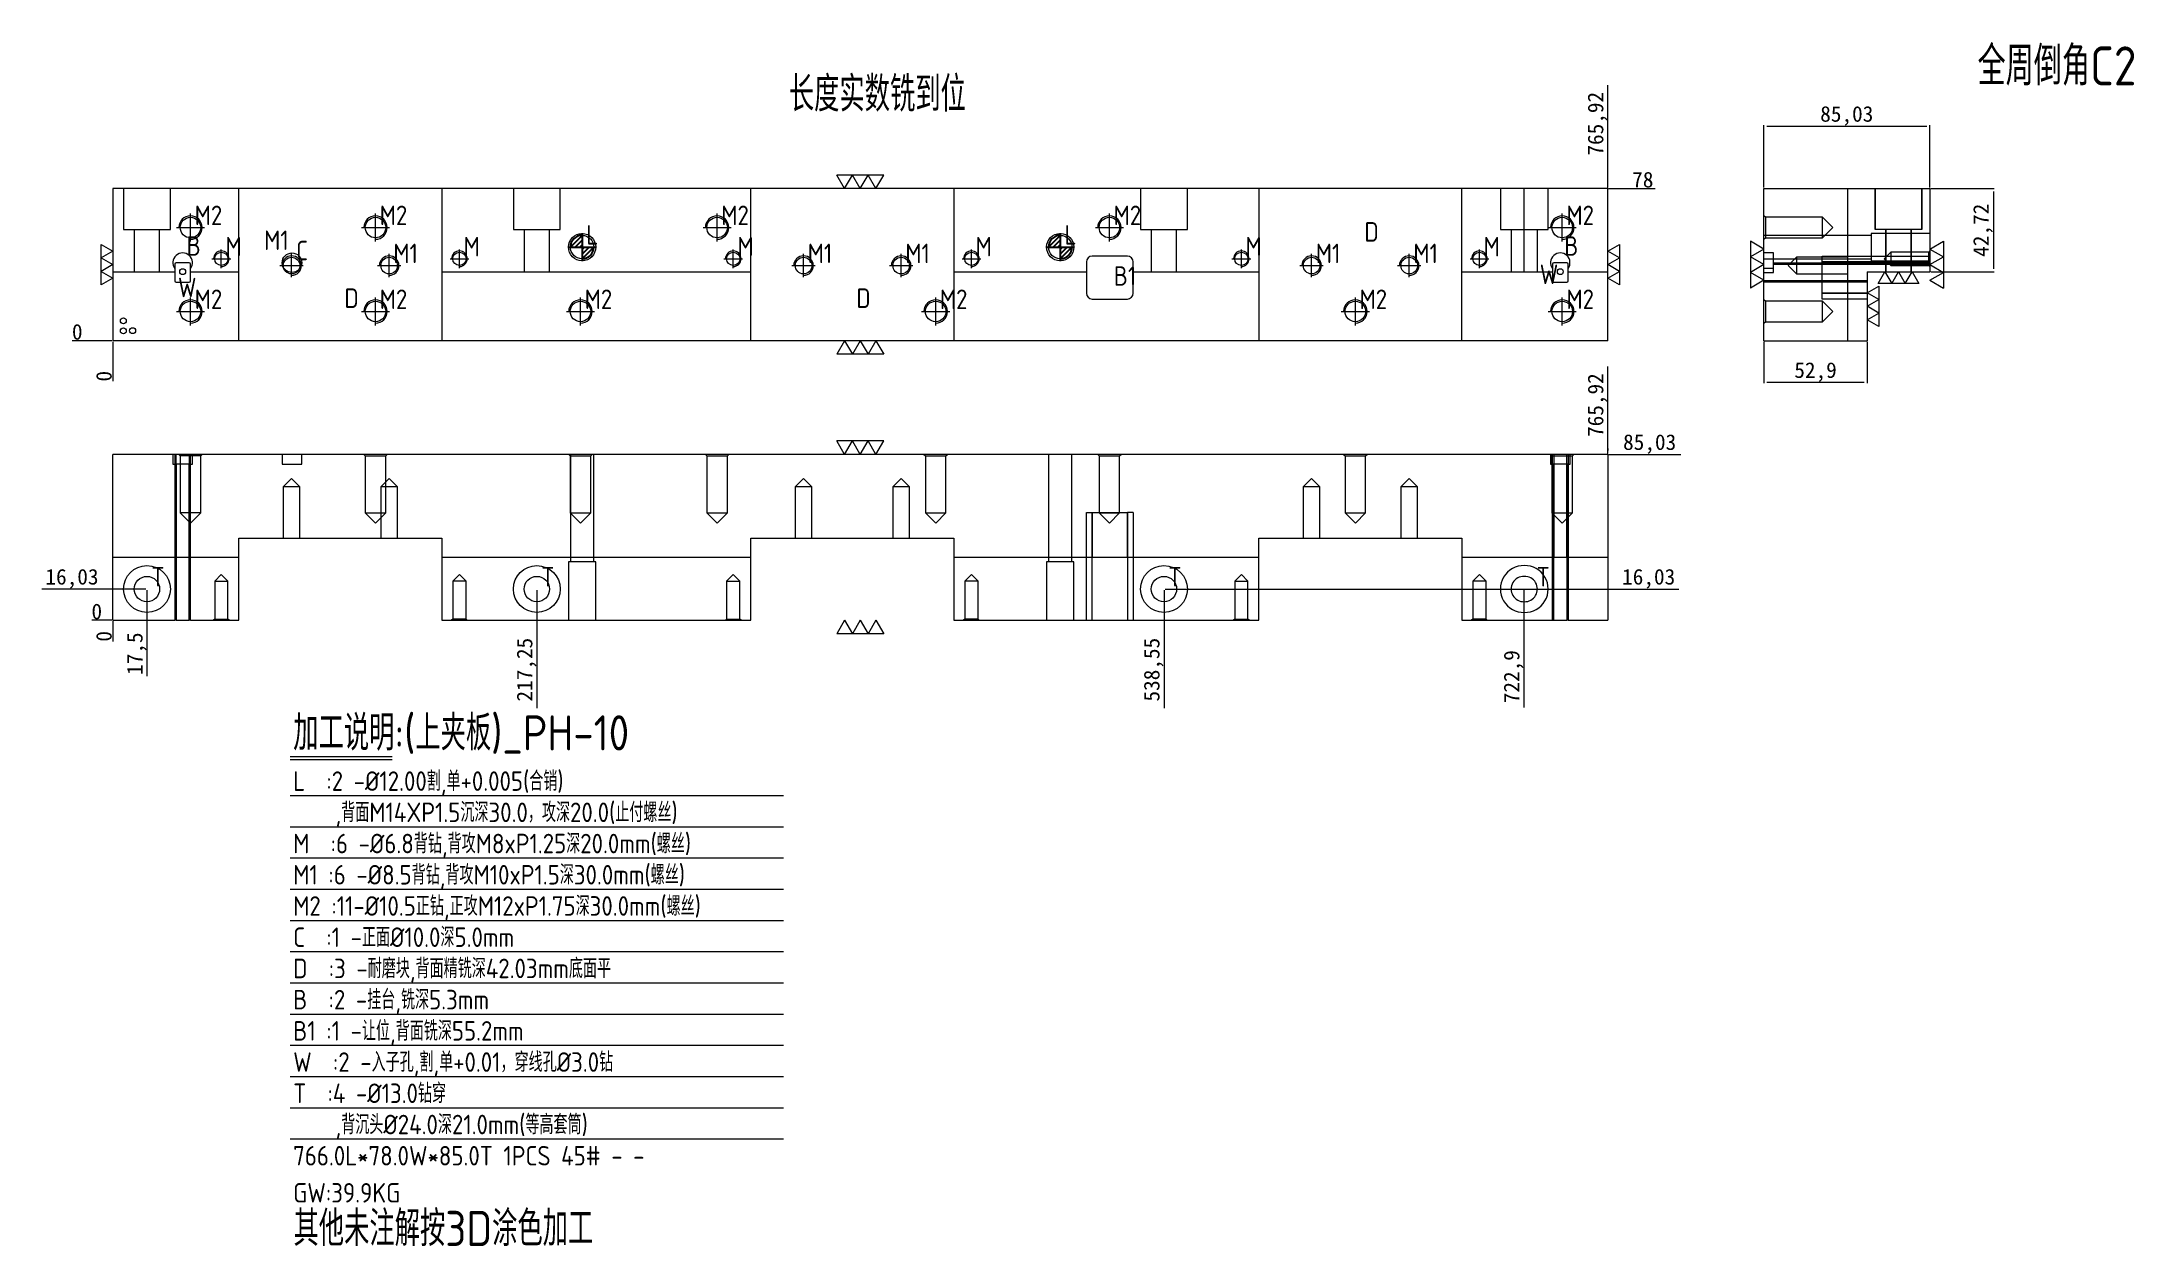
# Model space of a CAD drawing. Header units: millimetres. Extents: x 18277 to 19349, y 65617 to 66234.
import ezdxf

# ---------------------------------------------------------------- set-up
doc = ezdxf.new("R2010")
doc.units = ezdxf.units.MM
doc.linetypes.add('CENTER', pattern=[0])
doc.linetypes.add('DASHED', pattern=[0])
doc.layers.add('dim', color=4, linetype='Continuous')
doc.layers.add('dim_temp', color=161, linetype='Continuous', lineweight=9)
doc.layers.add('PH', color=7, linetype='Continuous', true_color=0xffffff)
doc.layers.add('U1', color=7, linetype='Continuous', true_color=0xffffff)
doc.styles.add('_PUG_ERP', font='txt')
doc.styles.add('gbenor', font='gbenor.shx', dxfattribs={"bigfont": 'gbcbig'})
doc.dimstyles.new('_PUG_ERP', dxfattribs={"dimtxt": 8, "dimasz": 1.5, "dimexe": 0.5, "dimexo": 0.5, "dimgap": 0.5, "dimtad": 1, "dimtxsty": '_PUG_ERP', "dimblk": 'CLOSEDBLANK', "dimcen": 0, "dimclrd": 4, "dimclre": 4, "dimclrt": 3, "dimazin": 3, "dimtfac": 1, "dimtmove": 0, "dimatfit": 3, "dimldrblk": 'CLOSEDBLANK', "dimlwd": 9, "dimlwe": 9})

# ---------------------------------------------------------------- blocks, each defined once
blk = doc.blocks.new('*D1268')
at = {"layer": 'Defpoints', "color": 0}
for p in [(18298.8, 66081.2), (18313.8, 66081.2), (18313.8, 66081.2)]:
    blk.add_point(p, dxfattribs=at)
at = {"layer": 'dim_temp', "color": 4, "lineweight": 9}
blk.add_line((18313.3, 66081.2), (18293, 66081.2), dxfattribs=at)
at = {"layer": 'dim_temp', "color": 3, "lineweight": 18, "insert": (18295.6, 66085.7), "char_height": 8, "attachment_point": 5, "style": '_PUG_ERP'}
blk.add_mtext('0', dxfattribs=at)
blk = doc.blocks.new('_ClosedBlank')
blk = doc.blocks.new('*D1269')
at = {"layer": 'Defpoints', "color": 0}
for p in [(18313.8, 66081.2), (18313.8, 66081.2), (18313.8, 66066.2)]:
    blk.add_point(p, dxfattribs=at)
at = {"layer": 'dim_temp', "color": 4, "lineweight": 9}
blk.add_line((18313.8, 66080.7), (18313.8, 66060.4), dxfattribs=at)
at = {"layer": 'dim_temp', "color": 3, "lineweight": 18, "insert": (18309.3, 66063), "char_height": 8, "attachment_point": 5, "rotation": 90, "style": '_PUG_ERP'}
blk.add_mtext('0', dxfattribs=at)
blk = doc.blocks.new('*D1270')
at = {"layer": 'Defpoints', "color": 0}
for p in [(18852.4, 65953.9), (19084.7, 65953.9), (18313.8, 65937.9)]:
    blk.add_point(p, dxfattribs=at)
at = {"layer": 'dim_temp', "color": 4, "lineweight": 9}
blk.add_line((18852.9, 65953.9), (19116.1, 65953.9), dxfattribs=at)
at = {"layer": 'dim_temp', "color": 3, "lineweight": 18, "insert": (19100.7, 65959.2), "char_height": 8, "attachment_point": 5, "style": '_PUG_ERP'}
blk.add_mtext('16,03', dxfattribs=at)
blk = doc.blocks.new('*D1271')
at = {"layer": 'Defpoints', "color": 0}
for p in [(19079.7, 66022.9), (19084.7, 66022.9), (18313.8, 65937.9)]:
    blk.add_point(p, dxfattribs=at)
at = {"layer": 'dim_temp', "color": 4, "lineweight": 9}
blk.add_line((19080.2, 66022.9), (19117.2, 66022.9), dxfattribs=at)
at = {"layer": 'dim_temp', "color": 3, "lineweight": 18, "insert": (19101.2, 66028.2), "char_height": 8, "attachment_point": 5, "style": '_PUG_ERP'}
blk.add_mtext('85,03', dxfattribs=at)
blk = doc.blocks.new('*D1272')
at = {"layer": 'Defpoints', "color": 0}
for p in [(18308.8, 65937.9), (18313.8, 65937.9), (18313.8, 65937.9)]:
    blk.add_point(p, dxfattribs=at)
at = {"layer": 'dim_temp', "color": 4, "lineweight": 9}
blk.add_line((18313.3, 65937.9), (18303, 65937.9), dxfattribs=at)
at = {"layer": 'dim_temp', "color": 3, "lineweight": 18, "insert": (18305.6, 65942.4), "char_height": 8, "attachment_point": 5, "style": '_PUG_ERP'}
blk.add_mtext('0', dxfattribs=at)
blk = doc.blocks.new('*D1273')
at = {"layer": 'Defpoints', "color": 0}
for p in [(18308.8, 65953.9), (18331.3, 65953.9), (18313.8, 65937.9)]:
    blk.add_point(p, dxfattribs=at)
at = {"layer": 'dim_temp', "color": 4, "lineweight": 9}
blk.add_line((18330.8, 65953.9), (18277.5, 65953.9), dxfattribs=at)
at = {"layer": 'dim_temp', "color": 3, "lineweight": 18, "insert": (18292.9, 65959.2), "char_height": 8, "attachment_point": 5, "style": '_PUG_ERP'}
blk.add_mtext('16,03', dxfattribs=at)
blk = doc.blocks.new('*D1274')
at = {"layer": 'Defpoints', "color": 0}
for p in [(18852.4, 65953.9), (18313.8, 65937.9), (18852.4, 65932.9)]:
    blk.add_point(p, dxfattribs=at)
at = {"layer": 'dim_temp', "color": 4, "lineweight": 9}
blk.add_line((18852.4, 65953.4), (18852.4, 65892.8), dxfattribs=at)
at = {"layer": 'dim_temp', "color": 3, "lineweight": 18, "insert": (18847.1, 65912.6), "char_height": 8, "attachment_point": 5, "rotation": 90, "style": '_PUG_ERP'}
blk.add_mtext('538,55', dxfattribs=at)
blk = doc.blocks.new('*D1275')
at = {"layer": 'Defpoints', "color": 0}
for p in [(18531.1, 65953.9), (18313.8, 65937.9), (18531.1, 65932.9)]:
    blk.add_point(p, dxfattribs=at)
at = {"layer": 'dim_temp', "color": 4, "lineweight": 9}
blk.add_line((18531.1, 65953.4), (18531.1, 65892.8), dxfattribs=at)
at = {"layer": 'dim_temp', "color": 3, "lineweight": 18, "insert": (18525.8, 65912.6), "char_height": 8, "attachment_point": 5, "rotation": 90, "style": '_PUG_ERP'}
blk.add_mtext('217,25', dxfattribs=at)
blk = doc.blocks.new('*D1276')
at = {"layer": 'Defpoints', "color": 0}
for p in [(18331.3, 65953.9), (18313.8, 65937.9), (18331.3, 65932.9)]:
    blk.add_point(p, dxfattribs=at)
at = {"layer": 'dim_temp', "color": 4, "lineweight": 9}
blk.add_line((18331.3, 65953.4), (18331.3, 65909.2), dxfattribs=at)
at = {"layer": 'dim_temp', "color": 3, "lineweight": 18, "insert": (18326.1, 65920.8), "char_height": 8, "attachment_point": 5, "rotation": 90, "style": '_PUG_ERP'}
blk.add_mtext('17,5', dxfattribs=at)
blk = doc.blocks.new('*D1277')
at = {"layer": 'Defpoints', "color": 0}
for p in [(18313.8, 65937.9), (18313.8, 65937.9), (18313.8, 65932.9)]:
    blk.add_point(p, dxfattribs=at)
at = {"layer": 'dim_temp', "color": 4, "lineweight": 9}
blk.add_line((18313.8, 65937.4), (18313.8, 65927.1), dxfattribs=at)
at = {"layer": 'dim_temp', "color": 3, "lineweight": 18, "insert": (18309.3, 65929.7), "char_height": 8, "attachment_point": 5, "rotation": 90, "style": '_PUG_ERP'}
blk.add_mtext('0', dxfattribs=at)
blk = doc.blocks.new('*D1278')
at = {"layer": 'Defpoints', "color": 0}
for p in [(19079.7, 66027.9), (19079.7, 66022.9), (18313.8, 65937.9)]:
    blk.add_point(p, dxfattribs=at)
at = {"layer": 'dim_temp', "color": 4, "lineweight": 9}
for p, q in [((19079.7, 66024.9), (19079.7, 66068)), ((19079.7, 66023.4), (19079.7, 66025.9)), ((19079.7, 66025.9), (19079.7, 66024.9))]:
    blk.add_line(p, q, dxfattribs=at)
at = {"layer": 'dim_temp', "color": 3, "lineweight": 18, "insert": (19074.5, 66048.2), "char_height": 8, "attachment_point": 5, "rotation": 90, "style": '_PUG_ERP'}
blk.add_mtext('765,92', dxfattribs=at)
blk = doc.blocks.new('pg_hx_L0')
at = {"color": 230}
for p, q in [((-0.6, 0), (0.6, 0)), ((-0.5, -0.003), (0, 0.497)), ((-0.3, 0), (0, 0.3)), ((-0.1, 0), (0, 0.1)), ((0, 0.6), (0, -0.6)), ((0.5, 0.003), (0, -0.497)), ((0.1, 0), (0, -0.1)), ((0.3, 0), (0, -0.3))]:
    blk.add_line(p, q, dxfattribs=at)
for start, end in [(90, 180), (270, 0)]:
    blk.add_arc((0, 0), 0.5, start, end, dxfattribs=at)
blk = doc.blocks.new('pg_hx_LLL0')
blk.add_blockref('pg_hx_L0', (0, 0))
blk = doc.blocks.new('*D1279')
at = {"layer": 'Defpoints', "color": 0}
for p in [(19079.7, 66159.2), (19090.7, 66159.2), (18313.8, 66081.2)]:
    blk.add_point(p, dxfattribs=at)
at = {"layer": 'dim_temp', "color": 4, "lineweight": 9}
blk.add_line((19080.2, 66159.2), (19104.1, 66159.2), dxfattribs=at)
at = {"layer": 'dim_temp', "color": 3, "lineweight": 18, "insert": (19097.7, 66163.7), "char_height": 8, "attachment_point": 5, "style": '_PUG_ERP'}
blk.add_mtext('78', dxfattribs=at)
blk = doc.blocks.new('*D1280')
at = {"layer": 'Defpoints', "color": 0}
for p in [(19079.7, 66172.1), (19079.7, 66159.2), (18313.8, 66081.2)]:
    blk.add_point(p, dxfattribs=at)
at = {"layer": 'dim_temp', "color": 4, "lineweight": 9}
blk.add_line((19079.7, 66159.7), (19079.7, 66212.2), dxfattribs=at)
at = {"layer": 'dim_temp', "color": 3, "lineweight": 18, "insert": (19074.5, 66192.4), "char_height": 8, "attachment_point": 5, "rotation": 90, "style": '_PUG_ERP'}
blk.add_mtext('765,92', dxfattribs=at)
blk = doc.blocks.new('*D1281')
at = {"layer": 'Defpoints', "color": 0}
for p in [(19244.8, 66191.1), (19159.7, 66159.2), (19244.8, 66159.2)]:
    blk.add_point(p, dxfattribs=at)
at = {"layer": 'dim', "color": 4, "lineweight": 9}
for p, q in [((19159.7, 66159.7), (19159.7, 66191.6)), ((19161.2, 66191.1), (19243.3, 66191.1)), ((19244.8, 66159.7), (19244.8, 66191.6))]:
    blk.add_line(p, q, dxfattribs=at)
at = {"layer": 'dim', "color": 3, "lineweight": 18, "insert": (19202.2, 66196.4), "char_height": 8, "attachment_point": 5, "style": '_PUG_ERP'}
blk.add_mtext('85,03', dxfattribs=at)
blk = doc.blocks.new('*D1282')
at = {"layer": 'Defpoints', "color": 0}
for p in [(19159.7, 66081.2), (19212.6, 66081.2), (19212.6, 66059.9)]:
    blk.add_point(p, dxfattribs=at)
at = {"layer": 'dim', "color": 4, "lineweight": 9}
for p, q in [((19159.7, 66080.7), (19159.7, 66059.4)), ((19212.6, 66080.7), (19212.6, 66059.4)), ((19161.2, 66059.9), (19211.1, 66059.9))]:
    blk.add_line(p, q, dxfattribs=at)
at = {"layer": 'dim', "color": 3, "lineweight": 18, "insert": (19186.2, 66065.1), "char_height": 8, "attachment_point": 5, "style": '_PUG_ERP'}
blk.add_mtext('52,9', dxfattribs=at)
blk = doc.blocks.new('*D1283')
at = {"layer": 'Defpoints', "color": 0}
for p in [(19244.8, 66159.2), (19244.8, 66116.5), (19277.3, 66116.5)]:
    blk.add_point(p, dxfattribs=at)
at = {"layer": 'dim', "color": 4, "lineweight": 9}
for p, q in [((19245.3, 66159.2), (19277.8, 66159.2)), ((19277.3, 66157.7), (19277.3, 66118)), ((19245.3, 66116.5), (19277.8, 66116.5))]:
    blk.add_line(p, q, dxfattribs=at)
at = {"layer": 'dim', "color": 3, "lineweight": 18, "insert": (19272, 66137.8), "char_height": 8, "attachment_point": 5, "rotation": 90, "style": '_PUG_ERP'}
blk.add_mtext('42,72', dxfattribs=at)
blk = doc.blocks.new('*D1284')
at = {"layer": 'Defpoints', "color": 0}
for p in [(19036.7, 65953.9), (18313.8, 65937.9), (19036.7, 65925.3)]:
    blk.add_point(p, dxfattribs=at)
at = {"layer": 'dim_temp', "color": 4, "lineweight": 9}
blk.add_line((19036.7, 65953.4), (19036.7, 65893.2), dxfattribs=at)
at = {"layer": 'dim_temp', "color": 3, "lineweight": 18, "insert": (19031.5, 65909), "char_height": 8, "attachment_point": 5, "rotation": 90, "style": '_PUG_ERP'}
blk.add_mtext('722,9', dxfattribs=at)

msp = doc.modelspace()

# ---------------------------------------------------------------- linework, layer by layer
at = {"layer": 'dim', "color": 20, "linetype": 'Continuous', "lineweight": 18}
for p, q in [((18688.775, 66159.187), (18684.775, 66166.115)), ((18708.775, 66166.115), (18684.775, 66166.115)), ((18688.775, 66159.187), (18692.775, 66166.115)), ((18696.775, 66159.187), (18692.775, 66166.115)), ((18696.775, 66159.187), (18700.775, 66166.115)), ((18704.775, 66159.187), (18700.775, 66166.115)), ((18704.775, 66159.187), (18708.775, 66166.115)), ((19159.734, 66128.187), (19152.806, 66132.187)), ((19152.806, 66132.187), (19152.806, 66108.187)), ((19244.764, 66128.187), (19251.692, 66132.187)), ((19251.692, 66132.187), (19251.692, 66108.187)), ((19159.734, 66128.187), (19152.806, 66124.187)), ((19159.734, 66120.187), (19152.806, 66124.187)), ((19159.734, 66120.187), (19152.806, 66116.187)), ((19244.764, 66128.187), (19251.692, 66124.187)), ((19244.764, 66120.187), (19251.692, 66124.187)), ((19244.764, 66120.187), (19251.692, 66116.187)), ((19159.734, 66112.187), (19152.806, 66116.187)), ((19159.734, 66112.187), (19152.806, 66108.187)), ((19244.764, 66112.187), (19251.692, 66116.187)), ((19244.764, 66112.187), (19251.692, 66108.187)), ((18688.775, 66081.187), (18684.775, 66074.259)), ((18688.775, 66081.187), (18692.775, 66074.259)), ((18696.775, 66081.187), (18692.775, 66074.259)), ((18696.775, 66081.187), (18700.775, 66074.259)), ((18704.775, 66081.187), (18700.775, 66074.259)), ((18704.775, 66081.187), (18708.775, 66074.259)), ((18708.775, 66074.259), (18684.775, 66074.259)), ((18688.775, 66022.93), (18684.775, 66029.858)), ((18708.775, 66029.858), (18684.775, 66029.858)), ((18688.775, 66022.93), (18692.775, 66029.858)), ((18696.775, 66022.93), (18692.775, 66029.858)), ((18696.775, 66022.93), (18700.775, 66029.858)), ((18704.775, 66022.93), (18700.775, 66029.858)), ((18704.775, 66022.93), (18708.775, 66029.858)), ((18688.775, 65937.9), (18684.775, 65930.972)), ((18688.775, 65937.9), (18692.775, 65930.972)), ((18696.775, 65937.9), (18692.775, 65930.972)), ((18696.775, 65937.9), (18700.775, 65930.972)), ((18704.775, 65937.9), (18700.775, 65930.972)), ((18704.775, 65937.9), (18708.775, 65930.972)), ((18708.775, 65930.972), (18684.775, 65930.972))]:
    msp.add_line(p, q, dxfattribs=at)
at = {"layer": 'dim', "lineweight": 18}
for q in [(18313.815, 65970.03), (18345.615, 65937.9)]:
    msp.add_line((18313.815, 65937.9), q, dxfattribs=at)
at = {"layer": 'dim', "color": 8, "linetype": 'Continuous', "lineweight": 18}
for p, q in [((18404.73, 65868.102), (18456.894, 65868.102)), ((18404.73, 65866.602), (18456.894, 65866.602)), ((18404.73, 65848.102), (18657.45, 65848.102)), ((18404.73, 65832.102), (18657.45, 65832.102)), ((18404.73, 65816.102), (18657.45, 65816.102)), ((18404.73, 65800.102), (18657.45, 65800.102)), ((18404.73, 65784.102), (18657.45, 65784.102)), ((18404.73, 65768.102), (18657.45, 65768.102)), ((18404.73, 65752.102), (18657.45, 65752.102)), ((18404.73, 65736.102), (18657.45, 65736.102)), ((18404.73, 65720.102), (18657.45, 65720.102)), ((18404.73, 65704.102), (18657.45, 65704.102)), ((18404.73, 65688.102), (18657.45, 65688.102)), ((18404.73, 65672.102), (18657.45, 65672.102))]:
    msp.add_line(p, q, dxfattribs=at)
at = {"layer": 'dim', "lineweight": 18}
for points in [[(18307.815, 66130.579), (18313.815, 66127.115), (18307.815, 66123.651), (18313.815, 66120.187), (18307.815, 66116.723), (18313.815, 66113.259), (18307.815, 66109.795), (18307.815, 66130.579)], [(19085.734, 66109.795), (19079.734, 66113.259), (19085.734, 66116.723), (19079.734, 66120.187), (19085.734, 66123.651), (19079.734, 66127.115), (19085.734, 66130.579), (19085.734, 66109.795)], [(19218.634, 66088.435), (19212.634, 66091.899), (19218.634, 66095.363), (19212.634, 66098.827), (19218.634, 66102.291), (19212.634, 66105.755), (19218.634, 66109.219), (19218.634, 66088.435)], [(19218.307, 66110.467), (19221.771, 66116.467), (19225.235, 66110.467), (19228.699, 66116.467), (19232.163, 66110.467), (19235.627, 66116.467), (19239.092, 66110.467), (19218.307, 66110.467)]]:
    msp.add_lwpolyline(points, close=True, dxfattribs=at)
for centre in [(18319.213, 66091.403), (18319.213, 66086.233), (18323.954, 66086.341)]:
    msp.add_circle(centre, 1.523, dxfattribs=at)
at = {"layer": 'PH', "color": 135, "linetype": 'Continuous', "lineweight": 18}
for p, q in [((18313.815, 66159.187), (18313.815, 66081.187)), ((19079.734, 66159.187), (18313.815, 66159.187)), ((19079.734, 66081.187), (19079.734, 66159.187)), ((19159.734, 66159.187), (19244.764, 66159.187)), ((19159.734, 66081.187), (19159.734, 66159.187)), ((19244.764, 66159.187), (19244.764, 66116.467)), ((19212.634, 66116.467), (19212.634, 66081.187)), ((19212.634, 66116.467), (19244.764, 66116.467)), ((19079.734, 66081.187), (18313.815, 66081.187)), ((19159.734, 66081.187), (19212.634, 66081.187)), ((18313.815, 65970.03), (18313.815, 66022.93)), ((19079.734, 66022.93), (18313.815, 66022.93)), ((19079.734, 66022.93), (19079.734, 65970.03)), ((18378.415, 65970.03), (18313.815, 65970.03)), ((18345.615, 65970.03), (18345.615, 65937.9)), ((18353.615, 65937.9), (18353.615, 65970.03)), ((18378.415, 65970.03), (18378.415, 65979.93)), ((18378.415, 65937.9), (18378.415, 65970.03)), ((18482.415, 65979.93), (18482.415, 65970.03)), ((18482.415, 65970.03), (18482.415, 65937.9)), ((18640.715, 65970.03), (18482.415, 65970.03)), ((18640.715, 65970.03), (18640.715, 65979.93)), ((18640.715, 65937.9), (18640.715, 65970.03)), ((18744.715, 65979.93), (18744.715, 65970.03)), ((18744.715, 65970.03), (18744.715, 65937.9)), ((18901.015, 65970.03), (18744.715, 65970.03)), ((18812.615, 65937.9), (18812.615, 65970.03)), ((18836.615, 65970.03), (18836.615, 65937.9)), ((18901.015, 65970.03), (18901.015, 65979.93)), ((18901.015, 65937.9), (18901.015, 65970.03)), ((19005.015, 65979.93), (19005.015, 65970.03)), ((19005.015, 65970.03), (19005.015, 65937.9)), ((19079.734, 65970.03), (19005.015, 65970.03)), ((19051.415, 65937.9), (19051.415, 65970.03)), ((19059.415, 65970.03), (19059.415, 65937.9)), ((19079.734, 65970.03), (19079.734, 65937.9)), ((18346.315, 65937.9), (18345.615, 65937.9)), ((18353.615, 65937.9), (18352.915, 65937.9)), ((18353.615, 65937.9), (18378.415, 65937.9)), ((18482.415, 65937.9), (18640.715, 65937.9)), ((18744.715, 65937.9), (18812.615, 65937.9)), ((18812.615, 65937.9), (18815.615, 65937.9)), ((18815.615, 65937.9), (18833.615, 65937.9)), ((18833.615, 65937.9), (18836.615, 65937.9)), ((18836.615, 65937.9), (18901.015, 65937.9)), ((19005.015, 65937.9), (19051.415, 65937.9)), ((19051.415, 65937.9), (19052.115, 65937.9)), ((19059.415, 65937.9), (19058.715, 65937.9)), ((19059.415, 65937.9), (19079.734, 65937.9))]:
    msp.add_line(p, q, dxfattribs=at)
at = {"layer": 'PH', "color": 31, "linetype": 'DASHED', "lineweight": 13, "ltscale": 0.737608}
for p, q in [((18319.313, 66159.187), (18319.313, 66138.187)), ((18343.316, 66138.187), (18343.316, 66159.187)), ((18519.063, 66159.187), (18519.063, 66138.187)), ((18543.066, 66138.187), (18543.066, 66159.187)), ((18840.363, 66159.187), (18840.363, 66138.187)), ((18864.366, 66138.187), (18864.366, 66159.187)), ((19024.713, 66159.187), (19024.713, 66138.187)), ((19036.965, 66138.187), (19036.965, 66159.187)), ((19049.216, 66138.187), (19049.216, 66159.187)), ((19216.733, 66159.187), (19216.733, 66138.187)), ((19216.735, 66138.187), (19216.735, 66159.187)), ((19240.733, 66159.187), (19240.733, 66138.187)), ((19240.736, 66138.187), (19240.736, 66159.187)), ((18319.313, 66138.187), (18343.316, 66138.187)), ((18324.814, 66138.187), (18324.814, 66116.467)), ((18337.816, 66116.467), (18337.816, 66138.187)), ((18519.063, 66138.187), (18543.066, 66138.187)), ((18524.564, 66138.187), (18524.564, 66116.467)), ((18537.566, 66116.467), (18537.566, 66138.187)), ((18840.363, 66138.187), (18864.366, 66138.187)), ((18845.864, 66138.187), (18845.864, 66116.467)), ((18858.866, 66116.467), (18858.866, 66138.187)), ((19024.713, 66138.187), (19036.965, 66138.187)), ((19030.214, 66138.187), (19030.214, 66116.467)), ((19036.965, 66116.467), (19036.965, 66138.187)), ((19036.965, 66138.187), (19049.216, 66138.187)), ((19043.716, 66116.467), (19043.716, 66138.187)), ((19240.736, 66138.187), (19216.733, 66138.187)), ((19222.233, 66138.187), (19222.233, 66116.467)), ((19222.238, 66116.467), (19222.238, 66138.187)), ((19235.23, 66138.187), (19235.23, 66116.467)), ((19235.235, 66116.467), (19235.235, 66138.187)), ((18812.615, 66121.565), (18812.615, 66105.565)), ((18833.615, 66124.565), (18815.615, 66124.565)), ((18836.615, 66105.565), (18836.615, 66121.565)), ((19164.734, 66118.187), (19164.734, 66126.187)), ((19189.534, 66121.565), (19189.534, 66124.565)), ((19189.534, 66105.565), (19189.534, 66121.565)), ((18815.615, 66102.565), (18833.615, 66102.565)), ((19189.534, 66102.565), (19189.534, 66105.565)), ((18344.615, 66017.93), (18345.615, 66017.93)), ((18346.315, 66017.93), (18345.615, 66017.93)), ((18353.615, 66017.93), (18352.915, 66017.93)), ((18353.615, 66017.93), (18354.615, 66017.93)), ((19050.415, 66017.93), (19051.415, 66017.93)), ((19052.115, 66017.93), (19051.415, 66017.93)), ((19059.415, 66017.93), (19058.715, 66017.93)), ((19059.415, 66017.93), (19060.415, 66017.93)), ((18812.615, 65993.13), (18815.615, 65993.13)), ((18815.615, 65993.13), (18833.615, 65993.13)), ((18836.615, 65993.13), (18833.615, 65993.13))]:
    msp.add_line(p, q, dxfattribs=at)
at = {"layer": 'PH', "color": 2, "linetype": 'DASHED', "lineweight": 13, "ltscale": 0.737608}
for p, q in [((18378.415, 66081.187), (18378.415, 66159.187)), ((18482.415, 66159.187), (18482.415, 66081.187)), ((18640.715, 66081.187), (18640.715, 66159.187)), ((18744.715, 66159.187), (18744.715, 66081.187)), ((18901.015, 66159.187), (18901.015, 66081.187)), ((19005.015, 66081.187), (19005.015, 66159.187)), ((19202.734, 66081.187), (19202.734, 66159.187))]:
    msp.add_line(p, q, dxfattribs=at)
at = {"layer": 'PH', "color": 1, "linetype": 'CENTER', "lineweight": 18, "ltscale": 0.737608}
for p, q in [((18353.615, 66131.987), (18353.615, 66146.387)), ((18448.415, 66131.987), (18448.415, 66146.387)), ((18623.415, 66131.987), (18623.415, 66146.387)), ((18824.415, 66131.987), (18824.415, 66146.387)), ((19056.415, 66131.987), (19056.415, 66146.387)), ((18346.415, 66139.187), (18360.815, 66139.187)), ((18441.215, 66139.187), (18455.615, 66139.187)), ((18616.215, 66139.187), (18630.615, 66139.187)), ((18817.215, 66139.187), (18831.615, 66139.187)), ((19049.215, 66139.187), (19063.615, 66139.187)), ((18364.615, 66123.187), (18374.215, 66123.187)), ((18369.415, 66118.387), (18369.415, 66127.987)), ((18405.415, 66113.687), (18405.415, 66125.687)), ((18455.415, 66113.687), (18455.415, 66125.687)), ((18486.615, 66123.187), (18496.215, 66123.187)), ((18491.415, 66118.387), (18491.415, 66127.987)), ((18626.915, 66123.187), (18636.515, 66123.187)), ((18631.715, 66118.387), (18631.715, 66127.987)), ((18667.715, 66113.687), (18667.715, 66125.687)), ((18717.715, 66113.687), (18717.715, 66125.687)), ((18748.915, 66123.187), (18758.515, 66123.187)), ((18753.715, 66118.387), (18753.715, 66127.987)), ((18887.215, 66123.187), (18896.815, 66123.187)), ((18892.015, 66118.387), (18892.015, 66127.987)), ((18928.015, 66113.687), (18928.015, 66125.687)), ((18978.015, 66113.687), (18978.015, 66125.687)), ((19009.215, 66123.187), (19018.815, 66123.187)), ((19014.015, 66118.387), (19014.015, 66127.987)), ((18399.415, 66119.687), (18411.415, 66119.687)), ((18449.415, 66119.687), (18461.415, 66119.687)), ((18661.715, 66119.687), (18673.715, 66119.687)), ((18711.715, 66119.687), (18723.715, 66119.687)), ((18922.015, 66119.687), (18934.015, 66119.687)), ((18972.015, 66119.687), (18984.015, 66119.687)), ((18353.615, 66088.987), (18353.615, 66103.387)), ((18448.415, 66088.987), (18448.415, 66103.387)), ((18553.415, 66088.987), (18553.415, 66103.387)), ((18735.415, 66088.987), (18735.415, 66103.387)), ((18950.415, 66088.987), (18950.415, 66103.387)), ((19056.415, 66088.987), (19056.415, 66103.387)), ((18346.415, 66096.187), (18360.815, 66096.187)), ((18441.215, 66096.187), (18455.615, 66096.187)), ((18546.215, 66096.187), (18560.615, 66096.187)), ((18728.215, 66096.187), (18742.615, 66096.187)), ((18943.215, 66096.187), (18957.615, 66096.187)), ((19049.215, 66096.187), (19063.615, 66096.187))]:
    msp.add_line(p, q, dxfattribs=at)
at = {"layer": 'PH', "color": 5, "linetype": 'DASHED', "lineweight": 13, "ltscale": 0.737608}
for p, q in [((19160.481, 66144.44), (19159.734, 66145.187)), ((19189.734, 66144.44), (19160.481, 66144.44)), ((19160.481, 66144.44), (19160.481, 66133.934)), ((19194.987, 66139.187), (19189.734, 66144.44)), ((19189.734, 66133.934), (19189.734, 66144.44)), ((19159.734, 66133.187), (19160.481, 66133.934)), ((19160.481, 66133.934), (19189.734, 66133.934)), ((19189.734, 66133.934), (19194.987, 66139.187)), ((19176.407, 66123.94), (19172.154, 66119.687)), ((19202.734, 66123.94), (19176.407, 66123.94)), ((19176.407, 66123.94), (19176.407, 66119.687)), ((19224.764, 66126.59), (19221.361, 66123.187)), ((19221.361, 66123.187), (19224.764, 66119.784)), ((19244.167, 66126.59), (19224.764, 66126.59)), ((19224.764, 66126.59), (19224.764, 66123.187)), ((19224.764, 66123.187), (19224.764, 66119.784)), ((19224.764, 66119.784), (19244.167, 66119.784)), ((19244.764, 66127.187), (19244.167, 66126.59)), ((19244.167, 66123.187), (19244.167, 66126.59)), ((19244.167, 66119.784), (19244.167, 66123.187)), ((19244.167, 66119.784), (19244.764, 66119.187)), ((19172.154, 66119.687), (19176.407, 66115.434)), ((19176.407, 66119.687), (19176.407, 66115.434)), ((19176.407, 66115.434), (19202.734, 66115.434)), ((19160.481, 66101.44), (19159.734, 66102.187)), ((19189.734, 66101.44), (19160.481, 66101.44)), ((19160.481, 66101.44), (19160.481, 66090.934)), ((19194.987, 66096.187), (19189.734, 66101.44)), ((19189.734, 66090.934), (19189.734, 66101.44)), ((19159.734, 66090.187), (19160.481, 66090.934)), ((19160.481, 66090.934), (19189.734, 66090.934)), ((19189.734, 66090.934), (19194.987, 66096.187)), ((18347.615, 66022.93), (18348.362, 66022.183)), ((18348.362, 66022.183), (18348.362, 65992.93)), ((18358.868, 66022.183), (18348.362, 66022.183)), ((18358.868, 66022.183), (18359.615, 66022.93)), ((18358.868, 65992.93), (18358.868, 66022.183)), ((18442.415, 66022.93), (18443.162, 66022.183)), ((18443.162, 66022.183), (18443.162, 65992.93)), ((18443.162, 66022.183), (18453.668, 66022.183)), ((18453.668, 66022.183), (18454.415, 66022.93)), ((18453.668, 65992.93), (18453.668, 66022.183)), ((18547.415, 66022.93), (18548.162, 66022.183)), ((18548.162, 66022.183), (18548.162, 65992.93)), ((18548.162, 66022.183), (18558.668, 66022.183)), ((18558.668, 66022.183), (18559.415, 66022.93)), ((18558.668, 65992.93), (18558.668, 66022.183)), ((18617.415, 66022.93), (18618.162, 66022.183)), ((18618.162, 66022.183), (18618.162, 65992.93)), ((18618.162, 66022.183), (18628.668, 66022.183)), ((18628.668, 66022.183), (18629.415, 66022.93)), ((18628.668, 65992.93), (18628.668, 66022.183)), ((18729.415, 66022.93), (18730.162, 66022.183)), ((18730.162, 66022.183), (18730.162, 65992.93)), ((18730.162, 66022.183), (18740.668, 66022.183)), ((18740.668, 66022.183), (18741.415, 66022.93)), ((18740.668, 65992.93), (18740.668, 66022.183)), ((18818.415, 66022.93), (18819.162, 66022.183)), ((18819.162, 66022.183), (18819.162, 65992.93)), ((18819.162, 66022.183), (18829.668, 66022.183)), ((18829.668, 66022.183), (18830.415, 66022.93)), ((18829.668, 65992.93), (18829.668, 66022.183)), ((18944.415, 66022.93), (18945.162, 66022.183)), ((18945.162, 66022.183), (18945.162, 65992.93)), ((18945.162, 66022.183), (18955.668, 66022.183)), ((18955.668, 66022.183), (18956.415, 66022.93)), ((18955.668, 65992.93), (18955.668, 66022.183)), ((19050.415, 66022.93), (19051.162, 66022.183)), ((19051.162, 66022.183), (19051.162, 65992.93)), ((19051.162, 66022.183), (19061.668, 66022.183)), ((19061.668, 66022.183), (19062.415, 66022.93)), ((19061.668, 65992.93), (19061.668, 66022.183)), ((18405.415, 66010.51), (18401.162, 66006.257)), ((18401.162, 66006.257), (18401.162, 65979.93)), ((18409.668, 66006.257), (18401.162, 66006.257)), ((18409.668, 66006.257), (18405.415, 66010.51)), ((18409.668, 65979.93), (18409.668, 66006.257)), ((18455.415, 66010.51), (18451.162, 66006.257)), ((18451.162, 66006.257), (18451.162, 65979.93)), ((18459.668, 66006.257), (18451.162, 66006.257)), ((18459.668, 66006.257), (18455.415, 66010.51)), ((18459.668, 65979.93), (18459.668, 66006.257)), ((18667.715, 66010.51), (18663.462, 66006.257)), ((18663.462, 66006.257), (18663.462, 65979.93)), ((18671.968, 66006.257), (18663.462, 66006.257)), ((18671.968, 66006.257), (18667.715, 66010.51)), ((18671.968, 65979.93), (18671.968, 66006.257)), ((18717.715, 66010.51), (18713.462, 66006.257)), ((18713.462, 66006.257), (18713.462, 65979.93)), ((18721.968, 66006.257), (18713.462, 66006.257)), ((18721.968, 66006.257), (18717.715, 66010.51)), ((18721.968, 65979.93), (18721.968, 66006.257)), ((18928.015, 66010.51), (18923.762, 66006.257)), ((18923.762, 66006.257), (18923.762, 65979.93)), ((18932.268, 66006.257), (18923.762, 66006.257)), ((18932.268, 66006.257), (18928.015, 66010.51)), ((18932.268, 65979.93), (18932.268, 66006.257)), ((18978.015, 66010.51), (18973.762, 66006.257)), ((18973.762, 66006.257), (18973.762, 65979.93)), ((18982.268, 66006.257), (18973.762, 66006.257)), ((18982.268, 66006.257), (18978.015, 66010.51)), ((18982.268, 65979.93), (18982.268, 66006.257)), ((18348.362, 65992.93), (18353.615, 65987.677)), ((18358.868, 65992.93), (18348.362, 65992.93)), ((18353.615, 65987.677), (18358.868, 65992.93)), ((18443.162, 65992.93), (18448.415, 65987.677)), ((18443.162, 65992.93), (18453.668, 65992.93)), ((18448.415, 65987.677), (18453.668, 65992.93)), ((18548.162, 65992.93), (18553.415, 65987.677)), ((18548.162, 65992.93), (18558.668, 65992.93)), ((18553.415, 65987.677), (18558.668, 65992.93)), ((18618.162, 65992.93), (18623.415, 65987.677)), ((18618.162, 65992.93), (18628.668, 65992.93)), ((18623.415, 65987.677), (18628.668, 65992.93)), ((18730.162, 65992.93), (18735.415, 65987.677)), ((18730.162, 65992.93), (18740.668, 65992.93)), ((18735.415, 65987.677), (18740.668, 65992.93)), ((18819.162, 65992.93), (18824.415, 65987.677)), ((18819.162, 65992.93), (18829.668, 65992.93)), ((18824.415, 65987.677), (18829.668, 65992.93)), ((18945.162, 65992.93), (18950.415, 65987.677)), ((18945.162, 65992.93), (18955.668, 65992.93)), ((18950.415, 65987.677), (18955.668, 65992.93)), ((19051.162, 65992.93), (19056.415, 65987.677)), ((19051.162, 65992.93), (19061.668, 65992.93)), ((19056.415, 65987.677), (19061.668, 65992.93)), ((18369.415, 65961.303), (18366.012, 65957.9)), ((18372.818, 65957.9), (18369.415, 65961.303)), ((18491.415, 65961.303), (18488.012, 65957.9)), ((18494.818, 65957.9), (18491.415, 65961.303)), ((18631.715, 65961.303), (18628.312, 65957.9)), ((18635.118, 65957.9), (18631.715, 65961.303)), ((18753.715, 65961.303), (18750.312, 65957.9)), ((18757.118, 65957.9), (18753.715, 65961.303)), ((18892.015, 65961.303), (18888.612, 65957.9)), ((18895.418, 65957.9), (18892.015, 65961.303)), ((19014.015, 65961.303), (19010.612, 65957.9)), ((19017.418, 65957.9), (19014.015, 65961.303)), ((18366.012, 65957.9), (18366.012, 65938.497)), ((18366.012, 65957.9), (18372.818, 65957.9)), ((18372.818, 65938.497), (18372.818, 65957.9)), ((18488.012, 65957.9), (18488.012, 65938.497)), ((18494.818, 65957.9), (18488.012, 65957.9)), ((18494.818, 65938.497), (18494.818, 65957.9)), ((18628.312, 65957.9), (18628.312, 65938.497)), ((18628.312, 65957.9), (18635.118, 65957.9)), ((18635.118, 65938.497), (18635.118, 65957.9)), ((18750.312, 65957.9), (18750.312, 65938.497)), ((18757.118, 65957.9), (18750.312, 65957.9)), ((18757.118, 65938.497), (18757.118, 65957.9)), ((18888.612, 65957.9), (18888.612, 65938.497)), ((18888.612, 65957.9), (18895.418, 65957.9)), ((18895.418, 65938.497), (18895.418, 65957.9)), ((19010.612, 65957.9), (19010.612, 65938.497)), ((19017.418, 65957.9), (19010.612, 65957.9)), ((19017.418, 65938.497), (19017.418, 65957.9)), ((18366.012, 65938.497), (18365.415, 65937.9)), ((18366.012, 65938.497), (18372.818, 65938.497)), ((18373.415, 65937.9), (18372.818, 65938.497)), ((18488.012, 65938.497), (18487.415, 65937.9)), ((18494.818, 65938.497), (18488.012, 65938.497)), ((18495.415, 65937.9), (18494.818, 65938.497)), ((18628.312, 65938.497), (18627.715, 65937.9)), ((18628.312, 65938.497), (18635.118, 65938.497)), ((18635.715, 65937.9), (18635.118, 65938.497)), ((18750.312, 65938.497), (18749.715, 65937.9)), ((18757.118, 65938.497), (18750.312, 65938.497)), ((18757.715, 65937.9), (18757.118, 65938.497)), ((18888.612, 65938.497), (18888.015, 65937.9)), ((18888.612, 65938.497), (18895.418, 65938.497)), ((18896.015, 65937.9), (18895.418, 65938.497)), ((19010.612, 65938.497), (19010.015, 65937.9)), ((19017.418, 65938.497), (19010.612, 65938.497)), ((19018.015, 65937.9), (19017.418, 65938.497))]:
    msp.add_line(p, q, dxfattribs=at)
at = {"layer": 'PH', "color": 135, "linetype": 'DASHED', "lineweight": 13, "ltscale": 0.737608}
for p, q in [((19214.764, 66135.187), (19159.734, 66135.187)), ((19244.764, 66136.187), (19214.764, 66136.187)), ((19214.764, 66136.187), (19214.764, 66129.187)), ((19164.734, 66126.187), (19159.734, 66126.187)), ((19159.734, 66123.187), (19214.764, 66123.187)), ((19189.534, 66124.565), (19244.764, 66124.565)), ((19214.764, 66129.187), (19214.764, 66122.187)), ((19214.764, 66122.187), (19244.764, 66122.187)), ((18313.815, 66116.467), (18345.615, 66116.467)), ((18353.615, 66116.467), (18378.415, 66116.467)), ((18482.415, 66116.467), (18640.715, 66116.467)), ((18744.715, 66116.467), (18812.615, 66116.467)), ((18836.615, 66116.467), (18901.015, 66116.467)), ((19005.015, 66116.467), (19051.415, 66116.467)), ((19059.415, 66116.467), (19079.734, 66116.467)), ((19164.734, 66118.187), (19159.734, 66118.187)), ((19159.734, 66116.187), (19164.734, 66116.187)), ((19212.634, 66111.187), (19159.734, 66111.187)), ((19164.734, 66116.187), (19164.734, 66118.187)), ((19212.634, 66102.565), (19189.534, 66102.565)), ((18344.615, 66022.93), (18344.615, 66017.93)), ((18345.615, 66022.93), (18345.615, 65970.03)), ((18353.615, 65970.03), (18353.615, 66022.93)), ((18354.615, 66017.93), (18354.615, 66022.93)), ((18400.615, 66022.93), (18400.615, 66017.93)), ((18400.615, 66017.93), (18405.615, 66017.93)), ((18405.615, 66017.93), (18410.615, 66017.93)), ((18410.615, 66017.93), (18410.615, 66022.93)), ((18548.234, 66022.93), (18548.234, 65967.9)), ((18560.234, 65967.9), (18560.234, 66022.93)), ((18793.234, 66022.93), (18793.234, 65967.9)), ((18805.234, 65967.9), (18805.234, 66022.93)), ((19050.415, 66022.93), (19050.415, 66017.93)), ((19051.415, 65970.03), (19051.415, 66022.93)), ((19059.415, 66022.93), (19059.415, 65970.03)), ((19060.415, 66017.93), (19060.415, 66022.93)), ((18812.615, 65970.03), (18812.615, 65993.13)), ((18836.615, 65993.13), (18836.615, 65970.03)), ((18547.234, 65967.9), (18547.234, 65937.9)), ((18561.234, 65967.9), (18547.234, 65967.9)), ((18561.234, 65937.9), (18561.234, 65967.9)), ((18792.234, 65967.9), (18792.234, 65937.9)), ((18806.234, 65967.9), (18792.234, 65967.9)), ((18806.234, 65937.9), (18806.234, 65967.9))]:
    msp.add_line(p, q, dxfattribs=at)
at = {"layer": 'PH', "color": 1, "linetype": 'DASHED', "lineweight": 13, "ltscale": 0.737608}
for p, q in [((19164.734, 66121.187), (19244.764, 66121.187)), ((18352.915, 66017.93), (18346.315, 66017.93)), ((19058.715, 66017.93), (19052.115, 66017.93))]:
    msp.add_line(p, q, dxfattribs=at)
at = {"layer": 'PH', "color": 155, "linetype": 'DASHED', "lineweight": 13, "ltscale": 0.737608}
for p, q in [((19244.764, 66120.487), (19164.734, 66120.487)), ((19164.734, 66120.487), (19244.764, 66120.487)), ((19164.734, 66120.487), (19244.764, 66120.487)), ((19244.764, 66120.487), (19164.734, 66120.487)), ((19189.534, 66121.565), (19244.764, 66121.565)), ((19244.764, 66121.565), (19189.534, 66121.565)), ((19159.734, 66111.887), (19212.634, 66111.887)), ((19212.634, 66111.887), (19159.734, 66111.887)), ((19212.634, 66111.887), (19159.734, 66111.887)), ((19159.734, 66111.887), (19212.634, 66111.887)), ((19212.634, 66105.565), (19189.534, 66105.565)), ((19189.534, 66105.565), (19212.634, 66105.565)), ((18346.315, 65970.03), (18346.315, 66022.93)), ((18346.315, 66017.93), (18346.315, 65970.031)), ((18352.915, 66022.93), (18352.915, 65970.03)), ((18352.915, 65970.031), (18352.915, 66017.93)), ((19052.115, 66022.93), (19052.115, 65970.03)), ((19052.115, 65970.031), (19052.115, 66017.93)), ((19058.715, 65970.03), (19058.715, 66022.93)), ((19058.715, 66017.93), (19058.715, 65970.031)), ((18815.615, 65970.029), (18815.615, 65993.13)), ((18815.615, 65993.13), (18815.615, 65970.03)), ((18833.615, 65993.13), (18833.615, 65970.029)), ((18833.615, 65970.03), (18833.615, 65993.13))]:
    msp.add_line(p, q, dxfattribs=at)
at = {"layer": 'PH', "color": 155, "linetype": 'Continuous', "lineweight": 18}
for p, q in [((18346.315, 65970.031), (18346.315, 65937.9)), ((18352.915, 65937.9), (18352.915, 65970.031)), ((18815.615, 65937.9), (18815.615, 65970.029)), ((18833.615, 65970.029), (18833.615, 65937.9)), ((19052.115, 65937.9), (19052.115, 65970.031)), ((19058.715, 65970.031), (19058.715, 65937.9))]:
    msp.add_line(p, q, dxfattribs=at)
at = {"layer": 'PH', "color": 2, "linetype": 'Continuous', "lineweight": 18}
for p, q in [((18378.415, 65979.93), (18482.415, 65979.93)), ((18640.715, 65979.93), (18744.715, 65979.93)), ((18901.015, 65979.93), (19005.015, 65979.93))]:
    msp.add_line(p, q, dxfattribs=at)
at = {"layer": 'PH', "color": 1, "linetype": 'Continuous', "lineweight": 18}
for p, q in [((18346.315, 65937.9), (18352.915, 65937.9)), ((19052.115, 65937.9), (19058.715, 65937.9))]:
    msp.add_line(p, q, dxfattribs=at)
at = {"layer": 'PH', "color": 1, "lineweight": 18}
for points in [[(18345.615, 66120.487), (18345.615, 66118.187), (18345.615, 66111.887, 0.41421356), (18346.315, 66111.187), (18352.915, 66111.187, 0.41421356), (18353.615, 66111.887), (18353.615, 66118.187), (18353.615, 66120.487, 0.41421356), (18352.915, 66121.187), (18346.315, 66121.187, 0.41421356)], [(19051.415, 66120.487), (19051.415, 66118.187), (19051.415, 66111.887, 0.41421356), (19052.115, 66111.187), (19058.715, 66111.187, 0.41421356), (19059.415, 66111.887), (19059.415, 66118.187), (19059.415, 66120.487, 0.41421356), (19058.715, 66121.187), (19052.115, 66121.187, 0.41421356)]]:
    msp.add_lwpolyline(points, format="xyb", close=True, dxfattribs=at)
at = {"layer": 'PH', "color": 42, "linetype": 'Continuous', "lineweight": 18}
for centre, radius in [((18353.615, 66139.187), 5.253), ((18448.415, 66139.187), 5.253), ((18623.415, 66139.187), 5.253), ((18824.415, 66139.187), 5.253), ((19056.415, 66139.187), 5.253), ((18405.615, 66121.187), 5), ((18349.615, 66116.587), 1.5), ((19055.415, 66116.587), 1.5), ((18353.615, 66096.187), 5.253), ((18448.415, 66096.187), 5.253), ((18553.415, 66096.187), 5.253), ((18735.415, 66096.187), 5.253), ((18950.415, 66096.187), 5.253), ((19056.415, 66096.187), 5.253), ((18331.315, 65953.93), 6.501), ((18531.065, 65953.93), 6.501), ((18852.365, 65953.93), 6.501)]:
    msp.add_circle(centre, radius, dxfattribs=at)
at = {"layer": 'PH', "color": 30, "linetype": 'DASHED', "lineweight": 13, "ltscale": 0.737608}
for centre, radius in [((18554.234, 66129.187), 7), ((18799.234, 66129.187), 7), ((18369.415, 66123.187), 3.403), ((18405.415, 66119.687), 4.253), ((18455.415, 66119.687), 4.253), ((18491.415, 66123.187), 3.403), ((18631.715, 66123.187), 3.403), ((18667.715, 66119.687), 4.253), ((18717.715, 66119.687), 4.253), ((18753.715, 66123.187), 3.403), ((18892.015, 66123.187), 3.403), ((18928.015, 66119.687), 4.253), ((18978.015, 66119.687), 4.253), ((19014.015, 66123.187), 3.403), ((18331.315, 65953.93), 12.002), ((18531.065, 65953.93), 12.002), ((18852.365, 65953.93), 12.002)]:
    msp.add_circle(centre, radius, dxfattribs=at)
at = {"layer": 'PH', "color": 1, "linetype": 'Continuous', "lineweight": 18}
for centre in [(18554.234, 66129.187), (18799.234, 66129.187)]:
    msp.add_circle(centre, 6, dxfattribs=at)
at = {"layer": 'PH', "color": 42, "linetype": 'Continuous', "lineweight": 18}
for centre in [(18353.615, 66139.187), (18448.415, 66139.187), (18623.415, 66139.187), (18824.415, 66139.187), (19056.415, 66139.187), (18353.615, 66096.187), (18448.415, 66096.187), (18553.415, 66096.187), (18735.415, 66096.187), (18950.415, 66096.187), (19056.415, 66096.187)]:
    msp.add_arc(centre, 6, 270, 180, dxfattribs=at)
at = {"layer": 'PH', "color": 135, "linetype": 'Continuous', "lineweight": 18}
for centre in [(18349.615, 66121.187), (19055.415, 66121.187)]:
    msp.add_arc(centre, 5, 323.130102, 216.869898, dxfattribs=at)
at = {"layer": 'PH', "color": 30, "linetype": 'DASHED', "lineweight": 18, "ltscale": 0.737608}
for centre, radius in [((18369.415, 66123.187), 4), ((18405.415, 66119.687), 5), ((18455.415, 66119.687), 5), ((18491.415, 66123.187), 4), ((18631.715, 66123.187), 4), ((18667.715, 66119.687), 5), ((18717.715, 66119.687), 5), ((18753.715, 66123.187), 4), ((18892.015, 66123.187), 4), ((18928.015, 66119.687), 5), ((18978.015, 66119.687), 5), ((19014.015, 66123.187), 4)]:
    msp.add_arc(centre, radius, 270, 180, dxfattribs=at)
at = {"layer": 'PH', "color": 31, "linetype": 'DASHED', "lineweight": 13, "ltscale": 0.737608}
for centre, radius, start, end in [((18815.615, 66121.565), 3, 90, 180), ((18833.615, 66121.565), 3, 0, 90), ((18815.615, 66105.565), 3, 180, 270), ((18833.615, 66105.565), 3, 270, 0), ((19036.715, 65953.93), 12.002, 88.806401, 271.193599), ((19037.215, 65953.93), 12.002, 268.806401, 91.193599)]:
    msp.add_arc(centre, radius, start, end, dxfattribs=at)
at = {"layer": 'PH', "color": 31, "linetype": 'Continuous', "lineweight": 18}
for centre, start, end in [((19036.715, 65953.93), 87.796112, 272.203888), ((19037.215, 65953.93), 267.796112, 92.203888)]:
    msp.add_arc(centre, 6.501, start, end, dxfattribs=at)

# ---------------------------------------------------------------- block references
at = {"layer": 'PH', "lineweight": 18, "ltscale": 0.737608, "xscale": 12, "yscale": 12, "zscale": 12}
for p in [(18554.234, 66129.187), (18799.234, 66129.187)]:
    msp.add_blockref('pg_hx_LLL0', p, dxfattribs=at)

# ---------------------------------------------------------------- texts
at = {"layer": 'dim', "color": 21, "lineweight": 18, "style": 'gbenor'}
for s, p in [('长度实数铣到位', (18660.163, 66198.616)), ('其他未注解按3D涂色加工', (18406.398, 65617.209))]:
    msp.add_text(s, height=18, dxfattribs=at).set_placement(p)
at = {"layer": 'dim', "color": 4, "lineweight": 18, "style": 'gbenor'}
for s, height, p in [('M2', 10, (18355.76, 66140.452)), ('M2', 10, (18450.56, 66140.452)), ('M2', 10, (18625.56, 66140.452)), ('M2', 10, (18826.56, 66140.452)), ('D', 10, (18955.04, 66131.97)), ('M2', 10, (19058.56, 66140.452)), ('B', 10, (18351.64, 66124.742)), ('M', 10, (18371.52, 66124.432)), ('M1', 10, (18391.34, 66127.692)), ('C', 10, (18407.74, 66122.442)), ('M1', 10, (18457.54, 66120.942)), ('M', 10, (18493.52, 66124.432)), ('L', 10, (18556.399, 66130.462)), ('M', 10, (18633.82, 66124.432)), ('M1', 10, (18669.84, 66120.942)), ('M1', 10, (18719.84, 66120.942)), ('M', 10, (18755.82, 66124.432)), ('L', 10, (18801.399, 66130.462)), ('M', 10, (18894.12, 66124.432)), ('M1', 10, (18930.14, 66120.942)), ('M1', 10, (18980.14, 66120.942)), ('M', 10, (19016.12, 66124.432)), ('B', 10, (19057.44, 66124.742)), ('W', 10, (19044.885, 66110.242)), ('W', 10, (18347.185, 66103.492)), ('B1', 10, (18826.64, 66109.37)), ('M2', 10, (18355.76, 66097.452)), ('D', 10, (18432.44, 66097.992)), ('M2', 10, (18450.56, 66097.452)), ('M2', 10, (18555.56, 66097.452)), ('D', 10, (18694.74, 66097.992)), ('M2', 10, (18737.56, 66097.452)), ('M2', 10, (18952.56, 66097.452)), ('M2', 10, (19058.56, 66097.452)), ('T', 10, (18333.58, 65955.255)), ('T', 10, (18533.33, 65955.255)), ('T', 10, (18854.63, 65955.255)), ('T', 10, (19043.317, 65955.255)), ('加工说明:(上夹板)_PH-10', 18, (18406.249, 65871.209)), ('    ,背面M14XP1.5沉深30.0，攻深20.0(止付螺丝)', 10, (18406.23, 65834.495)), ('M  :6 -%%c6.8背钻,背攻M8xP1.25深20.0mm(螺丝)', 10, (18406.23, 65818.495)), ('M1 :6 -%%c8.5背钻,背攻M10xP1.5深30.0mm(螺丝)', 10, (18406.23, 65802.495)), ('M2 :11-%%c10.5正钻,正攻M12xP1.75深30.0mm(螺丝)', 10, (18406.23, 65786.495)), ('C  :1 -正面%%c10.0深5.0mm', 10, (18406.23, 65770.495)), ('D  :3 -耐磨块,背面精铣深42.03mm底面平', 10, (18406.23, 65754.495)), ('B  :2 -挂台,铣深5.3mm', 10, (18406.23, 65738.495)), ('B1 :1 -让位,背面铣深55.2mm', 10, (18406.23, 65722.495)), ('T  :4 -%%c13.0钻穿', 10, (18406.23, 65690.495)), ('    ,背沉头%%c24.0深21.0mm(等高套筒)', 10, (18406.23, 65674.495)), ('766.0L*78.0W*85.0T 1PCS 45# - - ', 10, (18406.23, 65658.495)), ('GW:39.9KG ', 10, (18406.23, 65639.495))]:
    msp.add_text(s, height=height, dxfattribs=at).set_placement(p)
at = {"layer": 'dim', "color": 1, "lineweight": 18, "style": 'gbenor'}
for s, p in [('L  :2 -%%c12.00割,单+0.005(合销)', (18406.23, 65850.495)), ('W  :2 -入子孔,割,单+0.01，穿线孔%%c3.0钻', (18406.23, 65706.495))]:
    msp.add_text(s, height=10, dxfattribs=at).set_placement(p)
at = {"layer": 'U1', "color": 3, "lineweight": 18, "style": 'gbenor'}
msp.add_text('全周倒角C2', height=20, dxfattribs=at).set_placement((19269.185, 66212.036))

# ---------------------------------------------------------------- dimensions: what is measured, and where the dimension line sits
at = {"layer": 'dim', "lineweight": 18}
for base, p1, p2, picture, middle in [((19244.764, 66191.126), (19159.734, 66159.187), (19244.764, 66159.187), '*D1281', (19202.249, 66196.388)), ((19212.634, 66059.856), (19159.734, 66081.187), (19212.634, 66081.187), '*D1282', (19186.184, 66065.117))]:
    dim = msp.add_linear_dim(base=base, p1=p1, p2=p2, dimstyle='_PUG_ERP', dxfattribs=at)
    dim.commit()
    dim.dimension.update_dxf_attribs({"geometry": picture, "text_midpoint": middle})
dim = msp.add_linear_dim(base=(19277.271, 66116.467), p1=(19244.764, 66159.187), p2=(19244.764, 66116.467), angle=90, dimstyle='_PUG_ERP', dxfattribs=at)
dim.commit()
dim.dimension.update_dxf_attribs({"geometry": '*D1283', "text_midpoint": (19272.01, 66137.827)})
at = {"layer": 'dim_temp', "lineweight": 18}
for feature_location, offset, dtype, origin, picture, middle in [((19079.734, 66159.187), (0, 12.909), 1, (18313.815, 66081.187), '*D1280', (19074.472, 66192.406)), ((19079.734, 66159.187), (10.953, 0), 0, (18313.815, 66081.187), '*D1279', (19097.664, 66163.687)), ((18313.814994826, 66081.187136086), (-15, 0), 0, (18313.814994826, 66081.187136086), '*D1268', (18295.64832816, 66085.687136086)), ((18313.814994826, 66081.187136086), (0, -15), 1, (18313.814994826, 66081.187136086), '*D1269', (18309.314994826, 66063.020469419)), ((19079.734, 66022.93), (0, 5), 1, (18313.815, 65937.9), '*D1278', (19074.472, 66048.24)), ((19079.734, 66022.93), (5, 0), 0, (18313.815, 65937.9), '*D1271', (19101.234, 66028.192)), ((18331.315, 65953.93), (-22.5, 0), 0, (18313.815, 65937.9), '*D1273', (18292.886, 65959.192)), ((18852.365, 65953.93), (232.369, 0), 0, (18313.815, 65937.9), '*D1270', (19100.663, 65959.192)), ((18852.365, 65953.93), (0, -21.03), 1, (18313.815, 65937.9), '*D1274', (18847.103, 65912.591)), ((18531.065, 65953.93), (0, -21.03), 1, (18313.815, 65937.9), '*D1275', (18525.803, 65912.591)), ((18331.315, 65953.93), (0, -21.03), 1, (18313.815, 65937.9), '*D1276', (18326.053, 65920.781)), ((19036.715, 65953.93), (0, -28.609), 1, (18313.815, 65937.9), '*D1284', (19031.453, 65909.011)), ((18313.814994826, 65937.900180367), (-5, 0), 0, (18313.814994826, 65937.900180367), '*D1272', (18305.64832816, 65942.400180367)), ((18313.814994826, 65937.900180367), (0, -5), 1, (18313.814994826, 65937.900180367), '*D1277', (18309.314994826, 65929.7335137))]:
    dim = msp.add_ordinate_dim(feature_location=feature_location, offset=offset, dtype=dtype, origin=origin, dimstyle='_PUG_ERP', dxfattribs=at)
    dim.commit()
    dim.dimension.update_dxf_attribs({"geometry": picture, "text_midpoint": middle})

doc.saveas('drawing.dxf')
